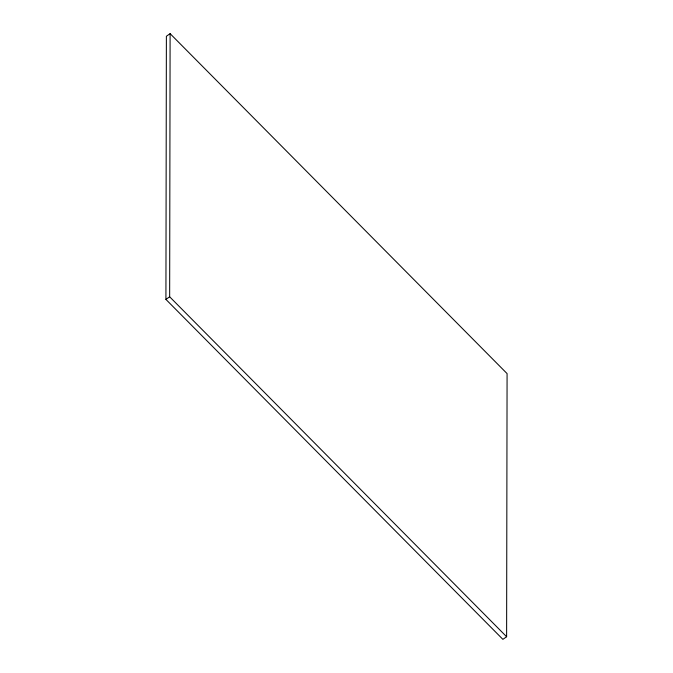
<?xml version="1.0" encoding="UTF-8"?>
<svg xmlns="http://www.w3.org/2000/svg" width="673" height="673" viewBox="0 0 673 673"><rect width="100%" height="100%" fill="white"/><g stroke="black" fill="none" stroke-linecap="round" stroke-linejoin="round"><path stroke-width="1.01" d="M165.92 299.409L166.382 36.266L170.109 33.65L507.08 373.591L506.618 636.734L502.891 639.35L165.92 299.409L169.655 296.793L170.109 33.65M169.655 296.793L506.618 636.734"/></g></svg>
